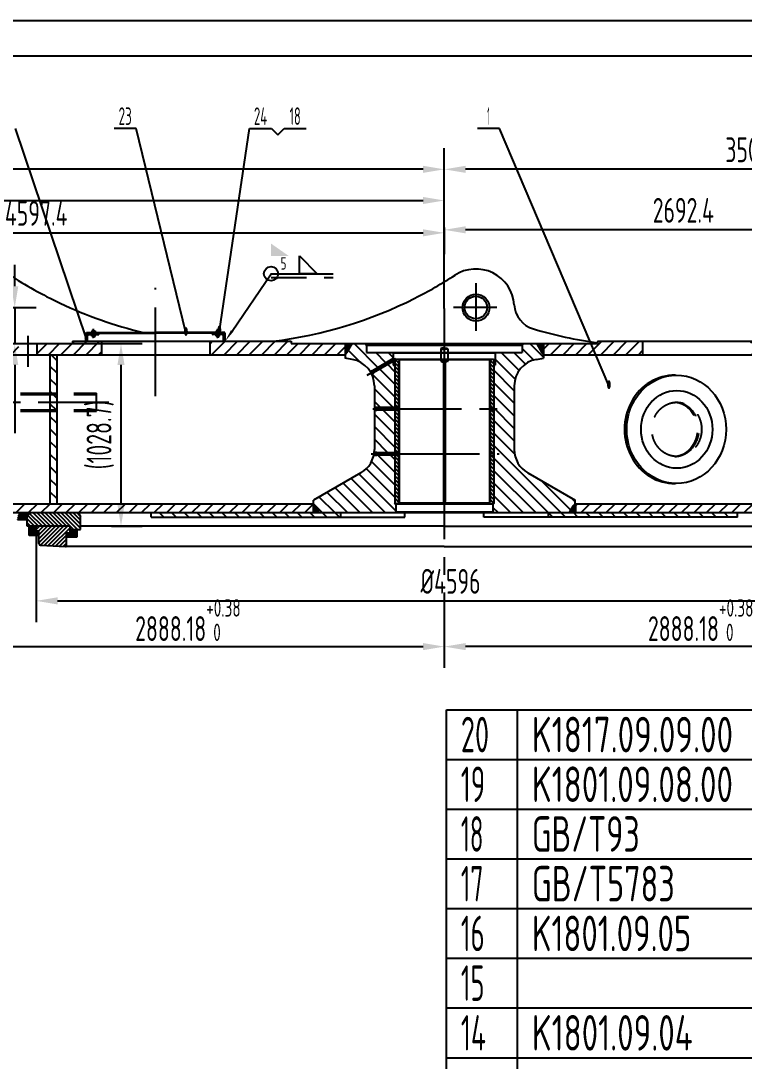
# Model space of a CAD drawing. Header units: millimetres. Extents: x 0 to 16800, y 0 to 11880.
# Drawn here: x 9402 to 13476, y 6020 to 11880 of the extents above; entities that cross this region are included whole.
import ezdxf
from ezdxf.enums import TextEntityAlignment as Align

# ---------------------------------------------------------------- set-up
doc = ezdxf.new("R2010")
doc.units = ezdxf.units.MM
doc.header["$LTSCALE"] = 400
doc.linetypes.add('F', pattern=[0.75, 0.5, -0.25])
doc.linetypes.add('G', pattern=[2, 1.25, -0.25, 0.25, -0.25])
for name, color, linetype in [('01', 7, 'Continuous'), ('02', 1, 'Continuous'), ('04', 2, 'F'), ('05', 142, 'G'), ('08', 1, 'Continuous'), ('11', 3, 'Continuous'), ('13', 3, 'Continuous')]:
    doc.layers.add(name, color=color, linetype=linetype)
doc.styles.get("Standard").update_dxf_attribs({"font": 'isocp', "width": 0.707, "bigfont": 'intecad.shx'})
doc.dimstyles.new('INTE', dxfattribs={"dimscale": 40, "dimtxt": 3.5, "dimasz": 3, "dimexe": 3, "dimexo": 0, "dimgap": 1, "dimtad": 1, "dimdec": 1, "dimdsep": 46, "dimtxsty": 'Standard', "dimcen": 0, "dimclrd": 1, "dimclre": 1, "dimclrt": 3, "dimaunit": 1, "dimadec": 0, "dimazin": 0, "dimtfac": 1, "dimtmove": 0, "dimatfit": 0, "dimfxl": 1, "dimarcsym": 0})
pattern_1 = [(315, (4525.746, 2474.527), (3.535534, 3.535534), []), (45, (4525.746, 2474.527), (-3.535534, 3.535534), [])]
pattern_2 = [(315, (4509.79, 3325.413), (35.35534, 35.35534), [])]
pattern_3 = [(45, (4509.79, 3325.413), (-35.35534, 35.35534), [])]
pattern_4 = [(60, (3206.772, 2845.016), (-8.248892, 4.7625), [])]
pattern_5 = [(45, (0, 1692.418), (-6.735192, 6.735192), [])]
pattern_6 = [(135, (0, 1692.418), (-4.490128, -4.490128), [])]

# ---------------------------------------------------------------- blocks, each defined once
blk = doc.blocks.new('*D1')
at = {"layer": '08', "color": 1, "lineweight": -2}
for p, q in [((7189.5, 10715.8), (7189.5, 10565.9)), ((7309.5, 10685.9), (11666.9, 10685.9)), ((11786.9, 10715.8), (11786.9, 10565.9))]:
    blk.add_line(p, q, dxfattribs=at)
at = {"layer": '08', "color": 1}
for points in [[(7309.5, 10705.9), (7309.5, 10665.9), (7189.5, 10685.9)], [(11666.9, 10705.9), (11666.9, 10665.9), (11786.9, 10685.9)]]:
    blk.add_solid(points, dxfattribs=at)
at = {"layer": 'Defpoints', "color": 0}
for p in [(7189.5, 10715.8), (11786.9, 10715.8), (11786.9, 10685.9)]:
    blk.add_point(p, dxfattribs=at)
at = {"layer": '08', "color": 3, "insert": (9488.2, 10795.9), "char_height": 140, "attachment_point": 5}
blk.add_mtext('4597.4', dxfattribs=at)
blk = doc.blocks.new('*D2')
at = {"layer": '08', "color": 1, "lineweight": -2}
for p, q in [((6605.3, 9998.9), (6605.3, 10987.9)), ((11786.9, 10259.8), (11786.9, 10987.9)), ((6725.3, 10867.9), (11666.9, 10867.9))]:
    blk.add_line(p, q, dxfattribs=at)
at = {"layer": '08', "color": 1}
for points in [[(6725.3, 10887.9), (6725.3, 10847.9), (6605.3, 10867.9)], [(11666.9, 10887.9), (11666.9, 10847.9), (11786.9, 10867.9)]]:
    blk.add_solid(points, dxfattribs=at)
at = {"layer": 'Defpoints', "color": 0}
for p in [(11786.9, 10867.9), (11786.9, 10259.8), (6605.3, 9998.9)]:
    blk.add_point(p, dxfattribs=at)
at = {"layer": '08', "color": 3, "insert": (9196.1, 10977.9), "char_height": 140, "attachment_point": 5}
blk.add_mtext('5181.6', dxfattribs=at)
blk = doc.blocks.new('*D3')
at = {"layer": '08', "color": 1, "lineweight": -2}
for p, q in [((8898.9, 8974.8), (8898.9, 8235.3)), ((11786.9, 8577.2), (11786.9, 8235.3)), ((9018.9, 8355.3), (11666.9, 8355.3))]:
    blk.add_line(p, q, dxfattribs=at)
at = {"layer": '08', "color": 1}
for points in [[(9018.9, 8375.3), (9018.9, 8335.3), (8898.9, 8355.3)], [(11666.9, 8375.3), (11666.9, 8335.3), (11786.9, 8355.3)]]:
    blk.add_solid(points, dxfattribs=at)
at = {"layer": 'Defpoints', "color": 0}
for p in [(8898.9, 8974.8), (11786.9, 8577.2), (11786.9, 8355.3)]:
    blk.add_point(p, dxfattribs=at)
at = {"layer": '08', "color": 3, "insert": (10342.9, 8504.4), "char_height": 140, "attachment_point": 5}
blk.add_mtext('2888.18{\\C3;\\H0.7x;\\S+0.38^  0;}', dxfattribs=at)
blk = doc.blocks.new('*D6')
at = {"layer": '08', "color": 1, "lineweight": -2}
for p, q in [((9581.2, 10061.9), (10085.9, 10061.9)), ((9965.9, 9153.2), (9965.9, 9941.9)), ((9913, 9033.2), (10085.9, 9033.2))]:
    blk.add_line(p, q, dxfattribs=at)
at = {"layer": '08', "color": 1}
for points in [[(9945.9, 9941.9), (9985.9, 9941.9), (9965.9, 10061.9)], [(9945.9, 9153.2), (9985.9, 9153.2), (9965.9, 9033.2)]]:
    blk.add_solid(points, dxfattribs=at)
at = {"layer": 'Defpoints', "color": 0}
for p in [(9581.2, 10061.9), (9965.9, 10061.9), (9913, 9033.2)]:
    blk.add_point(p, dxfattribs=at)
at = {"layer": '08', "color": 3, "insert": (9848.9, 9547.6), "char_height": 140, "attachment_point": 5, "rotation": 90}
blk.add_mtext('(1028.7)', dxfattribs=at)
blk = doc.blocks.new('*D8')
at = {"layer": '08', "color": 1, "lineweight": -2}
for p, q in [((9367.3, 10384.9), (9367.3, 10504.9)), ((9348.1, 10264.9), (9487.3, 10264.9)), ((9367.3, 10264.9), (9367.3, 10061.9)), ((9348.1, 10061.9), (9487.3, 10061.9)), ((9367.3, 9941.9), (9367.3, 9557.1))]:
    blk.add_line(p, q, dxfattribs=at)
at = {"layer": '08', "color": 1}
for points in [[(9347.3, 10384.9), (9387.3, 10384.9), (9367.3, 10264.9)], [(9347.3, 9941.9), (9387.3, 9941.9), (9367.3, 10061.9)]]:
    blk.add_solid(points, dxfattribs=at)
at = {"layer": 'Defpoints', "color": 0}
for p in [(9348.1, 10264.9), (9348.1, 10061.9), (9367.3, 10061.9)]:
    blk.add_point(p, dxfattribs=at)
at = {"layer": '08', "color": 3, "insert": (9257.3, 9689.5), "char_height": 140, "attachment_point": 5, "rotation": 90}
blk.add_mtext('203', dxfattribs=at)
blk = doc.blocks.new('*D9')
at = {"layer": '08', "color": 1, "lineweight": -2}
for p, q in [((14674.9, 8974.8), (14674.9, 8235.3)), ((11786.9, 8577.2), (11786.9, 8235.3)), ((14554.9, 8355.3), (11906.9, 8355.3))]:
    blk.add_line(p, q, dxfattribs=at)
at = {"layer": '08', "color": 1}
for points in [[(11906.9, 8375.3), (11906.9, 8335.3), (11786.9, 8355.3)], [(14554.9, 8375.3), (14554.9, 8335.3), (14674.9, 8355.3)]]:
    blk.add_solid(points, dxfattribs=at)
at = {"layer": 'Defpoints', "color": 0}
for p in [(14674.9, 8974.8), (11786.9, 8577.2), (11786.9, 8355.3)]:
    blk.add_point(p, dxfattribs=at)
at = {"layer": '08', "color": 3, "insert": (13230.9, 8504.4), "char_height": 140, "attachment_point": 5}
blk.add_mtext('2888.18{\\C3;\\H0.7x;\\S+0.38^  0;}', dxfattribs=at)
blk = doc.blocks.new('*D11')
at = {"layer": '08', "color": 1, "lineweight": -2}
for p, q in [((11786.9, 10506.9), (11786.9, 10822.6)), ((14479.3, 10506.9), (14479.3, 10822.6)), ((14359.3, 10702.6), (11906.9, 10702.6))]:
    blk.add_line(p, q, dxfattribs=at)
at = {"layer": '08', "color": 1}
for points in [[(11906.9, 10722.6), (11906.9, 10682.6), (11786.9, 10702.6)], [(14359.3, 10722.6), (14359.3, 10682.6), (14479.3, 10702.6)]]:
    blk.add_solid(points, dxfattribs=at)
at = {"layer": 'Defpoints', "color": 0}
for p in [(11786.9, 10702.6), (11786.9, 10506.9), (14479.3, 10506.9)]:
    blk.add_point(p, dxfattribs=at)
at = {"layer": '08', "color": 3, "insert": (13133.1, 10812.7), "char_height": 140, "attachment_point": 5}
blk.add_mtext('2692.4', dxfattribs=at)
blk = doc.blocks.new('*D12')
at = {"layer": '08', "color": 1, "lineweight": -2}
for p, q in [((11786.9, 10927.9), (11786.9, 11163.6)), ((15292.1, 10595.7), (15292.1, 11163.6)), ((15172.1, 11043.6), (11906.9, 11043.6))]:
    blk.add_line(p, q, dxfattribs=at)
at = {"layer": '08', "color": 1}
for points in [[(11906.9, 11063.6), (11906.9, 11023.6), (11786.9, 11043.6)], [(15172.1, 11063.6), (15172.1, 11023.6), (15292.1, 11043.6)]]:
    blk.add_solid(points, dxfattribs=at)
at = {"layer": 'Defpoints', "color": 0}
for p in [(11786.9, 11043.6), (11786.9, 10927.9), (15292.1, 10595.7)]:
    blk.add_point(p, dxfattribs=at)
at = {"layer": '08', "color": 3, "insert": (13539.5, 11153.6), "char_height": 140, "attachment_point": 5}
blk.add_mtext('3505.2', dxfattribs=at)
blk = doc.blocks.new('*D15')
at = {"layer": '08', "color": 1, "lineweight": -2}
for p, q in [((9488.9, 9005.9), (9488.9, 8493)), ((14084.9, 9017.1), (14084.9, 8493)), ((9608.9, 8613), (13964.9, 8613))]:
    blk.add_line(p, q, dxfattribs=at)
at = {"layer": '08', "color": 1}
for points in [[(9608.9, 8633), (9608.9, 8593), (9488.9, 8613)], [(13964.9, 8633), (13964.9, 8593), (14084.9, 8613)]]:
    blk.add_solid(points, dxfattribs=at)
at = {"layer": 'Defpoints', "color": 0}
for p in [(9488.9, 9005.9), (14084.9, 9017.1), (14084.9, 8613)]:
    blk.add_point(p, dxfattribs=at)
at = {"layer": '08', "color": 3, "insert": (11821.9, 8723), "char_height": 140, "attachment_point": 5}
blk.add_mtext('%%c4596', dxfattribs=at)
blk = doc.blocks.new('*D18')
at = {"layer": '08', "color": 1, "lineweight": -2}
for p, q in [((2237.3, 9987.5), (2237.3, 11163.6)), ((11786.9, 10652.9), (11786.9, 11163.6)), ((11666.9, 11043.6), (2357.3, 11043.6))]:
    blk.add_line(p, q, dxfattribs=at)
at = {"layer": '08', "color": 1}
for points in [[(2357.3, 11063.6), (2357.3, 11023.6), (2237.3, 11043.6)], [(11666.9, 11063.6), (11666.9, 11023.6), (11786.9, 11043.6)]]:
    blk.add_solid(points, dxfattribs=at)
at = {"layer": 'Defpoints', "color": 0}
for p in [(2237.3, 11043.6), (11786.9, 10652.9), (2237.3, 9987.5)]:
    blk.add_point(p, dxfattribs=at)
at = {"layer": '08', "color": 3, "insert": (7012.1, 11153.6), "char_height": 140, "attachment_point": 5}
blk.add_mtext('9549.6', dxfattribs=at)
blk = doc.blocks.new('*U160')
at = {"layer": '01'}
for p, q in [((-8.4, 0), (-8.4, 8.9)), ((-8.4, 8.9), (0, 8.9)), ((-8.4, 5), (0, 5)), ((0, 8.9), (0, 0)), ((0, -8.9), (0, 0)), ((-8.4, 0), (-8.4, -8.9)), ((-8.4, -5), (0, -5)), ((-8.4, -8.9), (0, -8.9))]:
    blk.add_line(p, q, dxfattribs=at)
at = {"layer": '05'}
blk.add_line((-9.5, 0), (1.1, 0), dxfattribs=at)
blk = doc.blocks.new('*U161')
at = {"layer": '01'}
for p, q in [((-7.7, 2.6), (-7.7, 0)), ((0, 2.6), (-7.7, 2.6)), ((-7.7, 0), (0, 0)), ((0, 0), (-1.5, 2.6)), ((0, 2.6), (1.5, 0)), ((0, 2.6), (7.7, 2.6)), ((7.7, 0), (0, 0)), ((7.7, 2.6), (7.7, 0))]:
    blk.add_line(p, q, dxfattribs=at)
at = {"layer": '05'}
blk.add_line((0, 4.7), (0, -2.1), dxfattribs=at)
blk = doc.blocks.new('*U162', base_point=(10552.2, 8382.5))
at = {"layer": '01'}
blk.add_lwpolyline([(10971.1, 8863), (11071.1, 8763), (10971.1, 8763)], close=True, dxfattribs=at)
blk.add_circle((10811.1, 8763), 40, dxfattribs=at)
blk.add_solid([(10811.1, 8933), (10911.1, 8863), (10811.1, 8763), (10811.1, 8863)], dxfattribs=at)
at = {"layer": '02'}
blk.add_lwpolyline([(10591.6, 8440.4), (10811.1, 8763), (11161.1, 8763)], dxfattribs=at)
blk.add_lwpolyline([(10552.2, 8382.5, 0, 16, 0), (10591.6, 8440.4, 16, 16, 0)], format="xyseb", dxfattribs=at)
at = {"layer": '04'}
blk.add_line((10811.1, 8742), (11161.1, 8742), dxfattribs=at)
at = {"layer": '13', "width": 0.707}
blk.add_text('5', height=70, dxfattribs=at).set_placement((10865.1, 8786))
blk = doc.blocks.new('*U177')
at = {"layer": '01'}
blk.add_lwpolyline([(415, 292), (25, 292)], dxfattribs=at)
at = {"layer": '02'}
blk.add_lwpolyline([(420, 297), (0, 297)], dxfattribs=at)
blk = doc.blocks.new('*U192')
at = {"layer": '01'}
for p, q in [((0, -280), (0, 0)), ((4800, -280), (4800, 0))]:
    blk.add_line(p, q, dxfattribs=at)
at = {"layer": '02'}
for p, q in [((0, 0), (400, 0)), ((400, -280), (400, 0)), ((400, 0), (2080, 0)), ((2080, -280), (2080, 0)), ((2080, 0), (3640, 0)), ((3640, -280), (3640, 0)), ((3640, 0), (4040, 0)), ((4040, -280), (4040, 0)), ((4040, 0), (4800, 0))]:
    blk.add_line(p, q, dxfattribs=at)
blk = doc.blocks.new('*U193')
at = {"layer": '01'}
for p, q in [((0, -280), (0, 0)), ((4800, -280), (4800, 0))]:
    blk.add_line(p, q, dxfattribs=at)
at = {"layer": '02'}
for p, q in [((0, 0), (400, 0)), ((400, -280), (400, 0)), ((400, 0), (2080, 0)), ((2080, -280), (2080, 0)), ((2080, 0), (3640, 0)), ((3640, -280), (3640, 0)), ((3640, 0), (4040, 0)), ((4040, -280), (4040, 0)), ((4040, 0), (4800, 0))]:
    blk.add_line(p, q, dxfattribs=at)
blk = doc.blocks.new('*U194')
at = {"layer": '01'}
for p, q in [((0, -280), (0, 0)), ((4800, -280), (4800, 0))]:
    blk.add_line(p, q, dxfattribs=at)
at = {"layer": '02'}
for p, q in [((0, 0), (400, 0)), ((400, -280), (400, 0)), ((400, 0), (2080, 0)), ((2080, -280), (2080, 0)), ((2080, 0), (3640, 0)), ((3640, -280), (3640, 0)), ((3640, 0), (4040, 0)), ((4040, -280), (4040, 0)), ((4040, 0), (4800, 0))]:
    blk.add_line(p, q, dxfattribs=at)
blk = doc.blocks.new('*U195')
at = {"layer": '01'}
for p, q in [((0, -280), (0, 0)), ((4800, -280), (4800, 0))]:
    blk.add_line(p, q, dxfattribs=at)
at = {"layer": '02'}
for p, q in [((0, 0), (400, 0)), ((400, -280), (400, 0)), ((400, 0), (2080, 0)), ((2080, -280), (2080, 0)), ((2080, 0), (3640, 0)), ((3640, -280), (3640, 0)), ((3640, 0), (4040, 0)), ((4040, -280), (4040, 0)), ((4040, 0), (4800, 0))]:
    blk.add_line(p, q, dxfattribs=at)
blk = doc.blocks.new('*U196')
at = {"layer": '01'}
for p, q in [((0, -280), (0, 0)), ((4800, -280), (4800, 0))]:
    blk.add_line(p, q, dxfattribs=at)
at = {"layer": '02'}
for p, q in [((0, 0), (400, 0)), ((400, -280), (400, 0)), ((400, 0), (2080, 0)), ((2080, -280), (2080, 0)), ((2080, 0), (3640, 0)), ((3640, -280), (3640, 0)), ((3640, 0), (4040, 0)), ((4040, -280), (4040, 0)), ((4040, 0), (4800, 0))]:
    blk.add_line(p, q, dxfattribs=at)
blk = doc.blocks.new('*U197')
at = {"layer": '01'}
for p, q in [((0, -280), (0, 0)), ((4800, -280), (4800, 0))]:
    blk.add_line(p, q, dxfattribs=at)
at = {"layer": '02'}
for p, q in [((0, 0), (400, 0)), ((400, -280), (400, 0)), ((400, 0), (2080, 0)), ((2080, -280), (2080, 0)), ((2080, 0), (3640, 0)), ((3640, -280), (3640, 0)), ((3640, 0), (4040, 0)), ((4040, -280), (4040, 0)), ((4040, 0), (4800, 0))]:
    blk.add_line(p, q, dxfattribs=at)
blk = doc.blocks.new('*U198')
at = {"layer": '01'}
for p, q in [((0, -280), (0, 0)), ((4800, -280), (4800, 0))]:
    blk.add_line(p, q, dxfattribs=at)
at = {"layer": '02'}
for p, q in [((0, 0), (400, 0)), ((400, -280), (400, 0)), ((400, 0), (2080, 0)), ((2080, -280), (2080, 0)), ((2080, 0), (3640, 0)), ((3640, -280), (3640, 0)), ((3640, 0), (4040, 0)), ((4040, -280), (4040, 0)), ((4040, 0), (4800, 0))]:
    blk.add_line(p, q, dxfattribs=at)
blk = doc.blocks.new('*U199')
at = {"layer": '01'}
for p, q in [((0, -280), (0, 0)), ((0, 0), (400, 0)), ((400, 0), (2080, 0)), ((2080, 0), (3640, 0)), ((3640, 0), (4040, 0)), ((4040, 0), (4800, 0)), ((4800, -280), (4800, 0))]:
    blk.add_line(p, q, dxfattribs=at)
at = {"layer": '02'}
for p, q in [((400, -280), (400, 0)), ((2080, -280), (2080, 0)), ((3640, -280), (3640, 0)), ((4040, -280), (4040, 0))]:
    blk.add_line(p, q, dxfattribs=at)

msp = doc.modelspace()

# ---------------------------------------------------------------- hatches: boundary and pattern name
at = {"layer": '02', "linetype": 'Continuous'}
h = msp.add_hatch(dxfattribs=at)
h.set_pattern_fill('LINE', color=1, scale=3, angle=45, style=0)
h.set_pattern_definition(pattern_5)
h.paths.add_polyline_path([(9770.94, 10124.91), (9770.94, 10119.91), (9804.94, 10119.91), (9804.94, 10124.91), (9803.24, 10124.91)])
h.paths.add_polyline_path([(9816.94, 10124.91), (9816.94, 10119.91), (9840.94, 10119.91), (10160.94, 10119.91), (10160.94, 10124.91)])
h = msp.add_hatch(dxfattribs=at)
h.set_pattern_fill('LINE', color=1, scale=2, angle=135, style=0)
h.set_pattern_definition(pattern_6)
h.paths.add_polyline_path([(9785.44, 10112.91), (9804.94, 10112.91), (9804.94, 10119.91), (9770.94, 10119.91), (9770.94, 10074.91), (9775.63, 10074.91), (9777.94, 10077.22), (9777.94, 10105.41, -0.4142135)])
h = msp.add_hatch(dxfattribs=at)
h.set_pattern_fill('LINE', color=1, scale=2, angle=135, style=0)
h.set_pattern_definition(pattern_6)
h.paths.add_polyline_path([(9816.94, 10112.91), (9816.94, 10119.91), (9840.94, 10119.91), (9840.94, 10115.22, -0.4142136), (9838.63, 10112.91)])
h = msp.add_hatch(dxfattribs=at)
h.set_pattern_fill('LINE', color=1, scale=3, angle=45, style=0)
h.set_pattern_definition(pattern_5)
h.paths.add_polyline_path([(10550.94, 10124.91), (10550.94, 10119.91), (10516.94, 10119.91), (10516.94, 10124.91), (10518.64, 10124.91)])
h.paths.add_polyline_path([(10504.94, 10124.91), (10504.94, 10119.91), (10480.94, 10119.91), (10160.94, 10119.91), (10160.94, 10124.91)])
h = msp.add_hatch(dxfattribs=at)
h.set_pattern_fill('LINE', color=1, scale=2, angle=135, style=0)
h.set_pattern_definition(pattern_6)
h.paths.add_polyline_path([(10504.94, 10112.91), (10504.94, 10119.91), (10480.94, 10119.91), (10480.94, 10115.22, 0.4142136), (10483.25, 10112.91)])
h = msp.add_hatch(dxfattribs=at)
h.set_pattern_fill('LINE', color=1, scale=2, angle=135, style=0)
h.set_pattern_definition(pattern_6)
h.paths.add_polyline_path([(10536.44, 10112.91), (10516.94, 10112.91), (10516.94, 10119.91), (10550.94, 10119.91), (10550.94, 10074.91), (10546.25, 10074.91), (10543.94, 10077.22), (10543.94, 10105.41, 0.4142135)])
h = msp.add_hatch(dxfattribs=at)
h.set_pattern_fill('_USER', color=1, scale=50, angle=45, style=0, pattern_type=0)
h.set_pattern_definition(pattern_3)
h.paths.add_polyline_path([(8305.34, 9998.91), (8305.34, 10061.91), (8105.19, 10061.91), (8105.19, 10074.91), (7900.94, 10074.91), (7900.94, 9998.91)])
h.paths.add_polyline_path([(8406.94, 10061.91), (8406.94, 9998.91), (8594.44, 9998.91), (8594.44, 10055.91), (8588.44, 10061.91)])
h.paths.add_polyline_path([(9209.44, 10061.91), (9203.44, 10055.91), (9203.44, 9998.91), (9390.94, 9998.91), (9390.94, 10061.91)])
h.paths.add_polyline_path([(9492.54, 10061.91), (9492.54, 9998.91), (9855.94, 9998.91), (9855.94, 10074.91), (9692.69, 10074.91), (9692.69, 10061.91)])
h.paths.add_polyline_path([(11015.42, 9998.91, -0.0210096), (11059.8, 10061.91), (10923.44, 10061.91), (10923.44, 10074.91), (10465.94, 10074.91), (10465.94, 9998.91)])
h.paths.add_polyline_path([(11228.19, 9998.91), (11228.19, 10061.91), (11059.8, 10061.91, 0.0210096), (11015.42, 9998.91)])
h.paths.add_polyline_path([(12903.94, 9998.91), (12903.94, 10074.91), (12650.44, 10074.91), (12650.44, 10061.91), (12514.08, 10061.91, -0.0210096), (12558.45, 9998.91)])
h.paths.add_polyline_path([(12558.45, 9998.91, 0.0210096), (12514.08, 10061.91), (12345.69, 10061.91), (12345.69, 9998.91)])
h.paths.add_polyline_path([(14081.34, 9998.91), (14081.34, 10061.91), (13881.19, 10061.91), (13881.19, 10074.91), (13513.94, 10074.91), (13513.94, 9998.91)])
h.paths.add_polyline_path([(14370.44, 9998.91), (14370.44, 10055.91), (14364.44, 10061.91), (14182.94, 10061.91), (14182.94, 9998.91)])
h.paths.add_polyline_path([(15166.94, 9998.91), (15166.94, 10061.91), (14985.44, 10061.91), (14979.44, 10055.91), (14979.44, 9998.91)])
h.paths.add_polyline_path([(15533.94, 9998.91), (15533.94, 10074.91), (15468.69, 10074.91), (15468.69, 10061.91), (15268.54, 10061.91), (15268.54, 9998.91)])
h = msp.add_hatch(dxfattribs=at)
h.set_pattern_fill('_USER', color=1, scale=50, angle=315, style=0, pattern_type=0)
h.set_pattern_definition(pattern_2)
h.paths.add_polyline_path([(11499.69, 9977.6), (11499.69, 10008.11), (11496.69, 10011.11), (11348.79, 10011.11), (11348.79, 10052.41), (11343.3, 10061.91), (11266.87, 10061.91), (11236.85, 10009.91, -0.2679492), (11228.19, 10004.91), (11228.19, 9979.91), (11267.33, 9973.01, -0.2096258), (11368.93, 9905.31), (11381.06, 9910.56), (11381.69, 9909.47)])
h.paths.add_polyline_path([(11507.94, 9938.11), (11504.94, 9941.11), (11499.69, 9941.11), (11499.69, 9961.43), (11388.69, 9897.35), (11389.32, 9896.26), (11378.41, 9888.16, -0.1106326), (11392.94, 9823.32), (11392.94, 9703.97), (11405.94, 9702.47), (11405.94, 9701.21), (11507.94, 9701.21)])
h.paths.add_polyline_path([(11507.94, 9687.21), (11405.94, 9687.21), (11405.94, 9685.95), (11392.94, 9684.45), (11392.94, 9464.91, -0.0244805), (11392.21, 9450.05), (11405.94, 9448.47), (11405.94, 9447.21), (11507.94, 9447.21)])
h.paths.add_polyline_path([(11405.94, 9433.21), (11405.94, 9431.95), (11388.87, 9429.98, -0.206706), (11316.94, 9333.28), (11050.44, 9179.41), (11050.44, 9154.41, -0.2679492), (11059.1, 9149.41), (11081.9, 9109.91), (11510.44, 9109.91), (11513.94, 9113.41), (11513.94, 9160.21), (11510.94, 9160.21), (11509.14, 9160.21, -0.4142136), (11507.94, 9161.41), (11507.94, 9433.21)])
h.paths.add_polyline_path([(12065.94, 9161.41, -0.4142136), (12064.74, 9160.21), (12059.94, 9160.21), (12059.94, 9113.41), (12063.44, 9109.91), (12491.97, 9109.91), (12514.78, 9149.41, -0.2679492), (12523.44, 9154.41), (12523.44, 9179.41), (12256.94, 9333.28, -0.2679492), (12180.94, 9464.91), (12180.94, 9823.32, -0.3639702), (12306.54, 9973.01), (12345.69, 9979.91), (12345.69, 10004.91, -0.2679492), (12337.03, 10009.91), (12307.01, 10061.91), (12230.57, 10061.91), (12225.09, 10052.41), (12225.09, 10011.11), (12077.19, 10011.11), (12074.19, 10008.11), (12074.19, 9941.11), (12068.94, 9941.11), (12065.94, 9938.11), (12065.94, 9719.21)])
h = msp.add_hatch(dxfattribs=at)
h.set_pattern_fill('_USER', color=1, scale=5, angle=45, style=0, double=1, pattern_type=0)
h.set_pattern_definition([(45, (4250.795, -4210.9257), (-3.5355339, 3.5355339), []), (135, (4250.795, -4210.9257), (-3.5355339, -3.5355339), [])])
h.paths.add_polyline_path([(11228.19, 10061.41), (11228.19, 10004.91, 0.2679492), (11236.85, 10009.91), (11266.58, 10061.41)])
h.paths.add_polyline_path([(12337.03, 10009.91, 0.2679492), (12345.69, 10004.91), (12345.69, 10061.41), (12307.3, 10061.41)])
h = msp.add_hatch(dxfattribs=at)
h.set_pattern_fill('_USER', color=1, scale=50, angle=315, style=0, pattern_type=0)
h.set_pattern_definition([(315, (4525.746, 6631.09), (35.35534, 35.35534), [])])
h.paths.add_polyline_path([(9603.94, 9998.91), (9565.94, 9998.91), (9565.94, 9159.91), (9603.94, 9159.91)])
h = msp.add_hatch(dxfattribs=at)
h.set_pattern_fill('_USER', color=1, scale=15, angle=-45, style=0, pattern_type=0)
h.set_pattern_definition([(315, (10774.26, 10412.232), (10.6066, 10.6066), [])])
h.paths.add_polyline_path([(12063.44, 9700.71), (12063.44, 9719.21), (12065.94, 9719.21), (12065.94, 9970.21), (12062.94, 9973.21), (12043.94, 9973.21), (12040.94, 9970.21), (12040.94, 9966.21, -0.4142136), (12044.94, 9962.21), (12044.94, 9700.71)])
h.paths.add_polyline_path([(12063.44, 9446.71), (12063.44, 9465.21), (12065.94, 9465.21), (12065.94, 9669.21), (12063.44, 9669.21), (12063.44, 9687.71), (12044.94, 9687.71), (12044.94, 9446.71)])
h.paths.add_polyline_path([(12044.94, 9171.21, -0.4142136), (12040.94, 9167.21), (12040.94, 9163.21), (12043.94, 9160.21), (12062.94, 9160.21), (12065.94, 9163.21), (12065.94, 9415.21), (12063.44, 9415.21), (12063.44, 9433.71), (12044.94, 9433.71)])
h.paths.add_polyline_path([(11528.94, 9700.71), (11528.94, 9962.21, -0.4142136), (11532.94, 9966.21), (11532.94, 9970.21), (11529.94, 9973.21), (11510.94, 9973.21), (11507.94, 9970.21), (11507.94, 9719.21), (11510.44, 9719.21), (11510.44, 9700.71)])
h.paths.add_polyline_path([(11507.94, 9465.21), (11510.44, 9465.21), (11510.44, 9446.71), (11528.94, 9446.71), (11528.94, 9687.71), (11510.44, 9687.71), (11510.44, 9669.21), (11507.94, 9669.21)])
h.paths.add_polyline_path([(11528.94, 9433.71), (11510.44, 9433.71), (11510.44, 9415.21), (11507.94, 9415.21), (11507.94, 9163.21), (11510.94, 9160.21), (11529.94, 9160.21), (11532.94, 9163.21), (11532.94, 9167.21, -0.4142136), (11528.94, 9171.21)])
h = msp.add_hatch(dxfattribs=at)
h.set_pattern_fill('_USER', color=1, scale=50, angle=45, style=0, pattern_type=0)
h.set_pattern_definition(pattern_3)
h.paths.add_polyline_path([(6655.94, 9159.91), (6655.94, 9141.91), (6655.94, 9109.91), (7010.94, 9109.91), (7010.94, 9159.91)])
h.paths.add_polyline_path([(7620.94, 9159.91), (7620.94, 9109.91), (8177.14, 9109.91, -0.0170576), (8155.55, 9159.91)])
h.paths.add_polyline_path([(8155.55, 9159.91, 0.0170576), (8177.14, 9109.91), (8305.34, 9109.91), (8305.34, 9159.91)])
h.paths.add_polyline_path([(8406.94, 9159.91), (8406.94, 9109.91), (8460.94, 9109.91), (8460.94, 9159.91)])
h.paths.add_polyline_path([(9336.94, 9159.91), (9336.94, 9109.91), (9620.74, 9109.91, 0.0170576), (9642.33, 9159.91)])
h.paths.add_polyline_path([(9642.33, 9159.91, -0.0170576), (9620.74, 9109.91), (10957.86, 9109.91, -0.0148773), (10935.98, 9159.91)])
h.paths.add_polyline_path([(11048.69, 9109.91), (11048.69, 9159.91), (10935.98, 9159.91, 0.0148773), (10957.86, 9109.91)])
h.paths.add_polyline_path([(12525.19, 9159.91), (12525.19, 9109.91), (12616.02, 9109.91, 0.0148773), (12637.9, 9159.91)])
h.paths.add_polyline_path([(12637.9, 9159.91, -0.0148773), (12616.02, 9109.91), (14236.94, 9109.91), (14236.94, 9159.91)])
h.paths.add_polyline_path([(15112.94, 9109.91), (15166.94, 9109.91), (15166.94, 9159.91), (15112.94, 9159.91)])
h.paths.add_polyline_path([(15520.94, 9109.91), (15520.94, 9159.91), (15268.54, 9159.91), (15268.54, 9109.91)])
h = msp.add_hatch(dxfattribs=at)
h.set_pattern_fill('_USER', color=1, scale=5, angle=315, style=0, double=1, pattern_type=0)
h.set_pattern_definition(pattern_1)
h.paths.add_polyline_path([(11059.1, 9149.41, 0.2679492), (11050.44, 9154.41), (11050.44, 9159.91), (11048.69, 9159.91), (11048.69, 9109.91), (11081.9, 9109.91)])
h.paths.add_polyline_path([(12491.97, 9109.91), (12525.19, 9109.91), (12525.19, 9159.91), (12523.44, 9159.91), (12523.44, 9154.41, 0.2679492), (12514.78, 9149.41)])
h = msp.add_hatch(dxfattribs=at)
h.set_pattern_fill('_USER', color=1, scale=5, angle=315, style=0, double=1, pattern_type=0)
h.set_pattern_definition(pattern_1)
h.paths.add_polyline_path([(9437.44, 9071.91), (9437.44, 9087.91), (9450.44, 9109.91), (9392.94, 9109.91), (9382.76, 9071.91)])
h = msp.add_hatch(dxfattribs=at)
h.set_pattern_fill('LINE', color=1, scale=5, angle=135, style=0)
h.set_pattern_definition([(135, (3206.772, 2845.016), (-11.22532, -11.22532), [])])
h.paths.add_polyline_path([(9678.69, 9033.21), (9678.69, 9015.21), (9736.94, 9015.21), (9736.94, 9087.91), (9723.94, 9109.91), (9450.44, 9109.91), (9437.44, 9087.91), (9437.44, 9033.21)])
h = msp.add_hatch(dxfattribs=at)
h.set_pattern_fill('_USER', color=1, scale=50, angle=315, style=0, pattern_type=0)
h.set_pattern_definition(pattern_2)
h.paths.add_polyline_path([(10957.86, 9109.91, 0.00787), (10970.63, 9084.01), (11202.94, 9084.01), (11202.94, 9109.91)])
h.paths.add_polyline_path([(10970.63, 9084.01, -0.00787), (10957.86, 9109.91), (10135.94, 9109.91), (10135.94, 9084.01)])
h.paths.add_polyline_path([(12603.25, 9084.01, 0.00787), (12616.02, 9109.91), (12370.94, 9109.91), (12370.94, 9084.01)])
h.paths.add_polyline_path([(13437.94, 9084.01), (13437.94, 9109.91), (12616.02, 9109.91, -0.00787), (12603.25, 9084.01)])
h = msp.add_hatch(dxfattribs=at)
h.set_pattern_fill('LINE', color=1, scale=3, angle=60, style=0)
h.set_pattern_definition(pattern_4)
h.paths.add_polyline_path([(9502.94, 8980.21), (9502.94, 9002.21), (9499.94, 9005.21), (9488.94, 9005.21), (9488.94, 9033.21), (9448.94, 9033.21), (9448.94, 8980.21)])
h = msp.add_hatch(dxfattribs=at)
h.set_pattern_fill('LINE', color=1, scale=5, angle=45, style=0)
h.set_pattern_definition([(45, (3206.772, 2845.016), (-11.22532, 11.22532), [])])
h.paths.add_polyline_path([(9653.41, 8918.39, 0.4308997), (9658.69, 8923.38), (9658.69, 8993.21, -0.4142136), (9660.69, 8995.21), (9678.69, 8995.21), (9678.69, 9033.21), (9488.94, 9033.21), (9488.94, 9005.21), (9500.94, 9005.21, -0.4142136), (9503.94, 9002.21), (9503.94, 8936.31, 0.397722), (9513.37, 8926.33)])
h = msp.add_hatch(dxfattribs=at)
h.set_pattern_fill('LINE', color=1, scale=3, angle=60, style=0)
h.set_pattern_definition(pattern_4)
h.paths.add_polyline_path([(9718.69, 8973.21), (9718.69, 9015.21), (9678.69, 9015.21), (9678.69, 8995.21), (9663.64, 8995.21), (9662.69, 8995.21), (9659.69, 8992.21), (9659.69, 8973.21)])

# ---------------------------------------------------------------- linework, layer by layer
for p, q in [((11510.94, 9973.21), (11507.94, 9970.21)), ((11507.94, 9970.21), (11507.94, 9719.21)), ((12062.94, 9973.21), (11510.94, 9973.21)), ((11528.94, 9962.21), (11528.94, 9171.21)), ((11529.94, 9973.21), (11532.94, 9970.21)), ((11532.94, 9970.21), (11532.94, 9163.21)), ((12040.94, 9970.21), (11532.94, 9970.21)), ((12043.94, 9973.21), (12040.94, 9970.21)), ((12040.94, 9970.21), (12040.94, 9163.21)), ((12044.94, 9962.21), (12044.94, 9171.21)), ((12065.94, 9970.21), (12062.94, 9973.21)), ((12065.94, 9970.21), (12065.94, 9719.21)), ((11781.44, 9960.71), (11781.44, 9172.71)), ((11792.44, 9960.71), (11792.44, 9172.71)), ((11510.44, 9719.21), (11507.94, 9719.21)), ((11510.44, 9669.21), (11507.94, 9669.21)), ((11507.94, 9669.21), (11507.94, 9465.21)), ((11510.44, 9719.21), (11510.44, 9669.21)), ((11528.94, 9700.71), (11510.44, 9700.71)), ((11528.94, 9687.71), (11510.44, 9687.71)), ((12044.94, 9700.71), (12063.44, 9700.71)), ((12044.94, 9687.71), (12063.44, 9687.71)), ((12063.44, 9719.21), (12063.44, 9669.21)), ((12063.44, 9719.21), (12065.94, 9719.21)), ((12063.44, 9669.21), (12065.94, 9669.21)), ((12065.94, 9669.21), (12065.94, 9465.21)), ((11510.44, 9465.21), (11507.94, 9465.21)), ((11510.44, 9465.21), (11510.44, 9415.21)), ((11528.94, 9446.71), (11510.44, 9446.71)), ((12044.94, 9446.71), (12063.44, 9446.71)), ((12063.44, 9465.21), (12063.44, 9415.21)), ((12063.44, 9465.21), (12065.94, 9465.21)), ((11507.94, 9415.21), (11507.94, 9163.21)), ((11510.44, 9415.21), (11507.94, 9415.21)), ((11528.94, 9433.71), (11510.44, 9433.71)), ((12044.94, 9433.71), (12063.44, 9433.71)), ((12063.44, 9415.21), (12065.94, 9415.21)), ((12065.94, 9415.21), (12065.94, 9163.21)), ((11510.94, 9160.21), (11507.94, 9163.21)), ((12062.94, 9160.21), (11510.94, 9160.21)), ((11529.94, 9160.21), (11532.94, 9163.21)), ((12040.94, 9163.21), (11532.94, 9163.21)), ((12043.94, 9160.21), (12040.94, 9163.21)), ((12062.94, 9160.21), (12065.94, 9163.21)), ((9502.94, 8980.21), (9448.94, 8980.21)), ((9678.69, 9015.21), (9736.94, 9015.21))]:
    msp.add_line(p, q)
for centre in [(11786.94, 9694.21), (11786.94, 9440.21)]:
    msp.add_circle(centre, 5.5)
for centre, radius, start, end in [((11532.94, 9962.21), 4, 90, 180), ((11786.94, 9960.71), 5.5, 0, 180), ((12040.94, 9962.21), 4, 0, 90), ((11532.94, 9171.21), 4, 180, 270), ((11786.94, 9172.71), 5.5, 180, 0), ((12040.94, 9171.21), 4, 270, 0)]:
    msp.add_arc(centre, radius, start, end)
at = {"layer": '01', "color": 7, "linetype": 'Continuous'}
for p, q in [((9770.94, 10124.91), (10160.94, 10124.91)), ((10550.94, 10124.91), (10160.94, 10124.91)), ((9692.69, 10074.91), (10923.44, 10074.91)), ((9855.94, 10074.91), (9855.94, 9998.91)), ((10465.94, 10074.91), (10465.94, 9998.91)), ((12650.44, 10074.91), (13881.19, 10074.91)), ((12903.94, 10074.91), (12903.94, 9998.91)), ((9448.94, 8980.21), (9448.94, 9033.21)), ((9488.94, 9005.21), (9488.94, 9033.21)), ((9500.94, 9005.21), (9488.94, 9005.21)), ((9499.94, 9005.21), (9502.94, 9002.21)), ((9502.94, 8980.21), (9502.94, 9002.21)), ((9503.94, 8936.31), (9503.94, 9002.21)), ((9658.69, 8923.38), (9658.69, 8993.21)), ((9659.69, 8992.21), (9662.69, 8995.21)), ((9659.69, 8973.21), (9659.69, 8992.21)), ((9678.69, 8995.21), (9660.69, 8995.21))]:
    msp.add_line(p, q, dxfattribs=at)
at = {"layer": '01'}
for p, q in [((9770.94, 10119.91), (9770.94, 10124.91)), ((9770.94, 10119.91), (9770.94, 10074.91)), ((9805.94, 10119.91), (9770.94, 10119.91)), ((9777.94, 10077.22), (9777.94, 10105.41)), ((9785.44, 10112.91), (9838.63, 10112.91)), ((9810.94, 10133.91), (9802.05, 10133.91)), ((9802.05, 10133.91), (9802.05, 10127.51)), ((9802.05, 10127.51), (9810.94, 10127.51)), ((9804.94, 10124.91), (9804.94, 10112.91)), ((9805.94, 10127.51), (9805.94, 10133.91)), ((9805.94, 10124.91), (9805.94, 10112.91)), ((9805.94, 10123.01), (9810.94, 10123.01)), ((9805.94, 10104.51), (9805.94, 10097.51)), ((9805.94, 10097.51), (9810.94, 10097.51)), ((9810.94, 10133.91), (9819.82, 10133.91)), ((9819.82, 10127.51), (9810.94, 10127.51)), ((9815.94, 10123.01), (9810.94, 10123.01)), ((9815.94, 10097.51), (9810.94, 10097.51)), ((9815.94, 10127.51), (9815.94, 10133.91)), ((9815.94, 10124.91), (9815.94, 10112.91)), ((9840.94, 10119.91), (9815.94, 10119.91)), ((9815.94, 10104.51), (9815.94, 10097.51)), ((9816.94, 10124.91), (9816.94, 10112.91)), ((9819.82, 10133.91), (9819.82, 10127.51)), ((9838.63, 10112.91), (9840.94, 10115.22)), ((9840.94, 10119.91), (10160.94, 10119.91)), ((9840.94, 10119.91), (9840.94, 10115.22)), ((10480.94, 10119.91), (10160.94, 10119.91)), ((10480.94, 10119.91), (10505.94, 10119.91)), ((10480.94, 10119.91), (10480.94, 10115.22)), ((10536.44, 10112.91), (10483.25, 10112.91)), ((10502.05, 10133.91), (10502.05, 10127.51)), ((10510.94, 10133.91), (10502.05, 10133.91)), ((10502.05, 10127.51), (10510.94, 10127.51)), ((10504.94, 10124.91), (10504.94, 10112.91)), ((10505.94, 10127.51), (10505.94, 10133.91)), ((10505.94, 10124.91), (10505.94, 10112.91)), ((10505.94, 10123.01), (10510.94, 10123.01)), ((10505.94, 10104.51), (10505.94, 10097.51)), ((10505.94, 10097.51), (10510.94, 10097.51)), ((10510.94, 10133.91), (10519.82, 10133.91)), ((10519.82, 10127.51), (10510.94, 10127.51)), ((10515.94, 10123.01), (10510.94, 10123.01)), ((10515.94, 10097.51), (10510.94, 10097.51)), ((10515.94, 10127.51), (10515.94, 10133.91)), ((10515.94, 10124.91), (10515.94, 10112.91)), ((10515.94, 10119.91), (10550.94, 10119.91)), ((10515.94, 10104.51), (10515.94, 10097.51)), ((10516.94, 10124.91), (10516.94, 10112.91)), ((10519.82, 10133.91), (10519.82, 10127.51)), ((10543.94, 10077.22), (10543.94, 10105.41)), ((10550.94, 10119.91), (10550.94, 10124.91)), ((10550.94, 10119.91), (10550.94, 10074.91)), ((8105.19, 10061.91), (9692.69, 10061.91)), ((9492.54, 10061.91), (9492.54, 9998.91)), ((9692.69, 10074.91), (9692.69, 10061.91)), ((9770.94, 10074.91), (9775.63, 10074.91)), ((9775.63, 10074.91), (9777.94, 10077.22)), ((10550.94, 10074.91), (10546.25, 10074.91)), ((10923.44, 10074.91), (10923.44, 10061.91)), ((10923.44, 10061.91), (12650.44, 10061.91)), ((11228.19, 10061.41), (11228.19, 9979.91)), ((11266.58, 10061.41), (11236.85, 10009.91)), ((11348.79, 10052.41), (11343.3, 10061.91)), ((11348.79, 10052.41), (12225.09, 10052.41)), ((11348.79, 10052.41), (11348.79, 10011.11)), ((11770.23, 10036.11), (11767.94, 10029.81)), ((11767.94, 10029.81), (11767.94, 10011.11)), ((11767.94, 10029.81), (11786.94, 10029.81)), ((11786.94, 10036.11), (11770.23, 10036.11)), ((11786.94, 10036.11), (11803.65, 10036.11)), ((11805.94, 10029.81), (11786.94, 10029.81)), ((11803.65, 10036.11), (11805.94, 10029.81)), ((11805.94, 10029.81), (11805.94, 10011.11)), ((12225.09, 10052.41), (12230.57, 10061.91)), ((12225.09, 10052.41), (12225.09, 10011.11)), ((12307.3, 10061.41), (12337.03, 10009.91)), ((12345.69, 10061.41), (12345.69, 9979.91)), ((12650.44, 10074.91), (12650.44, 10061.91)), ((7900.94, 9998.91), (11228.19, 9998.91)), ((9565.94, 9998.91), (9565.94, 9159.91)), ((9603.94, 9998.91), (9603.94, 9159.91)), ((11267.33, 9973.01), (11228.19, 9979.91)), ((11348.79, 10011.11), (12225.09, 10011.11)), ((11499.69, 9977.6), (11381.69, 9909.47)), ((11499.69, 10008.11), (11496.69, 10011.11)), ((12074.19, 10008.11), (11499.69, 10008.11)), ((11499.69, 10008.11), (11499.69, 9941.11)), ((12074.19, 10008.11), (12077.19, 10011.11)), ((12074.19, 10008.11), (12074.19, 9941.11)), ((12306.54, 9973.01), (12345.69, 9979.91)), ((12345.69, 9998.91), (15533.94, 9998.91)), ((11369.61, 9904.24), (11381.69, 9909.47)), ((11385.19, 9903.41), (11381.06, 9910.56)), ((11385.19, 9903.41), (11389.32, 9896.26)), ((11499.69, 9961.43), (11388.69, 9897.35)), ((11499.69, 9941.11), (11507.94, 9941.11)), ((11507.94, 9938.11), (11504.94, 9941.11)), ((11507.94, 9938.11), (11507.94, 9161.41)), ((12065.94, 9938.11), (12068.94, 9941.11)), ((12065.94, 9941.11), (12074.19, 9941.11)), ((12065.94, 9938.11), (12065.94, 9161.41)), ((11378.12, 9889.5), (11388.69, 9897.35)), ((11392.94, 9823.32), (11392.94, 9464.91)), ((12180.94, 9823.32), (12180.94, 9464.91)), ((11405.94, 9701.21), (11392.94, 9702.71)), ((11405.94, 9687.21), (11392.94, 9685.71)), ((11405.94, 9702.47), (11405.94, 9685.95)), ((11507.94, 9701.21), (11405.94, 9701.21)), ((11507.94, 9687.21), (11405.94, 9687.21)), ((11405.94, 9447.21), (11392.08, 9448.81)), ((11405.94, 9448.47), (11405.94, 9431.95)), ((11507.94, 9447.21), (11405.94, 9447.21)), ((11405.94, 9433.21), (11389.17, 9431.28)), ((11507.94, 9433.21), (11405.94, 9433.21)), ((11316.94, 9333.28), (11050.44, 9179.41)), ((12256.94, 9333.28), (12523.44, 9179.41)), ((9302.46, 9159.91), (11050.44, 9159.91)), ((11048.69, 9159.91), (11048.69, 9109.91)), ((11050.44, 9154.41), (11050.44, 9179.41)), ((11081.9, 9109.91), (11059.1, 9149.41)), ((11509.14, 9160.21), (12064.74, 9160.21)), ((11513.94, 9160.21), (11513.94, 9113.41)), ((12059.94, 9160.21), (12059.94, 9112.91)), ((12491.97, 9109.91), (12514.78, 9149.41)), ((12523.44, 9154.41), (12523.44, 9179.41)), ((12523.44, 9159.91), (14271.42, 9159.91)), ((12525.19, 9159.91), (12525.19, 9109.91)), ((9336.69, 9109.91), (14237.19, 9109.91)), ((9336.69, 9109.91), (9595.17, 9109.91)), ((9450.44, 9109.91), (9437.44, 9087.91)), ((9437.44, 9033.21), (9437.44, 9087.91)), ((9723.94, 9109.91), (9736.94, 9087.91)), ((9736.94, 9015.21), (9736.94, 9087.91)), ((10135.94, 9084.01), (10135.94, 9109.91)), ((10135.94, 9084.01), (11564.53, 9084.01)), ((11202.94, 9109.91), (11202.94, 9084.01)), ((11513.94, 9112.91), (11510.94, 9109.91)), ((12059.94, 9112.91), (11513.94, 9112.91)), ((11564.53, 9084.01), (11564.53, 9109.91)), ((12009.35, 9084.01), (12009.35, 9109.91)), ((13437.94, 9084.01), (12009.35, 9084.01)), ((12059.94, 9112.91), (12062.94, 9109.91)), ((12370.94, 9109.91), (12370.94, 9084.01)), ((13437.94, 9084.01), (13437.94, 9109.91)), ((9675.69, 9033.21), (9437.44, 9033.21)), ((9675.69, 9033.21), (9678.69, 9030.21)), ((9678.69, 8995.21), (9678.69, 9030.21)), ((11786.94, 9033.21), (9736.94, 9033.21)), ((11786.94, 9033.21), (13836.94, 9033.21)), ((9659.69, 8973.21), (9718.69, 8973.21)), ((9663.64, 8995.21), (9678.74, 8995.21)), ((9668.59, 8995.21), (9678.74, 8995.21)), ((9718.69, 8973.21), (9718.69, 9015.21)), ((9513.37, 8926.33), (9653.41, 8918.39)), ((11786.94, 8918.38), (9653.69, 8918.38)), ((11786.94, 8918.38), (13920.19, 8918.38))]:
    msp.add_line(p, q, dxfattribs=at)
for radius in [76, 63.5]:
    msp.add_circle((11964.94, 10264.91), radius, dxfattribs=at)
for centre, radius, start, end in [((10663.94, 12494.41), 2438, 236.965098, 244.726629), ((10522.81, 12494.41), 2438, 296.748583, 302.913953), ((11964.94, 10266.41), 216, 3.721422, 123.795967), ((12332.16, 10290.3), 152, 183.721422, 253.434197), ((12983.94, 12481.41), 2438, 253.434197, 262.137718), ((9785.44, 10105.41), 7.5, 90, 180), ((9838.63, 10115.22), 2.31, 269.954046, 0), ((10483.25, 10115.22), 2.31, 180, 270.045954), ((10536.44, 10105.41), 7.5, 0, 90), ((9775.63, 10077.22), 2.31, 270, 359.994987), ((10546.25, 10077.22), 2.31, 180.005013, 270), ((11228.19, 10014.91), 10, 270, 330), ((11240.94, 9823.32), 152, 0, 80), ((12332.94, 9823.32), 152, 100, 180), ((12345.69, 10014.91), 10, 210, 270), ((11240.94, 9464.91), 152, 300, 0), ((12332.94, 9464.91), 152, 180, 240), ((11050.44, 9144.41), 10, 30, 90), ((11509.14, 9161.41), 1.2, 180, 270), ((12064.74, 9161.41), 1.2, 270, 0), ((12523.44, 9144.41), 10, 90, 150), ((9675.69, 9030.21), 3, 0, 90), ((9513.94, 8936.31), 10, 180, 266.755209)]:
    msp.add_arc(centre, radius, start, end, dxfattribs=at)
at = {"layer": '01', "color": 7, "linetype": 'Continuous'}
for centre, radius, start, end in [((10522.81, 12494.41), 2438, 277.062877, 296.748583), ((10663.94, 12494.41), 2438, 244.726629, 256.385923), ((9500.94, 9002.21), 3, 0, 90), ((9660.69, 8993.21), 2, 90, 180), ((9653.69, 8923.38), 5, 266.755209, 0)]:
    msp.add_arc(centre, radius, start, end, dxfattribs=at)
msp.add_ellipse((13082.01, 9578.91), major_axis=(0, -305), ratio=0.9180386, start_param=3.1196424, end_param=6.3051355, dxfattribs=at)
for centre, major_axis in [((13094.3, 9578.91), (0, -305)), ((13096.08, 9578.91), (0, -219))]:
    msp.add_ellipse(centre, major_axis=major_axis, ratio=0.9180386, dxfattribs=at)
at = {"layer": '02'}
for p, q in [((9770.94, 10088.54), (9371.43, 11273.49)), ((10051.47, 11273.49), (9927.47, 11273.49)), ((10331.82, 10124.91), (10051.47, 11273.49)), ((10519.82, 10133.91), (10690.03, 11273.49)), ((10690.03, 11273.49), (10814.03, 11273.49)), ((10814.03, 11273.49), (10849.38, 11238.13)), ((10849.38, 11238.13), (10884.74, 11273.49)), ((10884.74, 11273.49), (11008.74, 11273.49)), ((12097.83, 11273.49), (11973.83, 11273.49)), ((12713.98, 9825.61), (12097.83, 11273.49)), ((9806.94, 10112.91), (9806.94, 10123.01)), ((9806.94, 10097.51), (9806.94, 10104.51)), ((9814.94, 10112.91), (9814.94, 10123.01)), ((9814.94, 10097.51), (9814.94, 10104.51)), ((10506.94, 10112.91), (10506.94, 10123.01)), ((10506.94, 10097.51), (10506.94, 10104.51)), ((10514.94, 10112.91), (10514.94, 10123.01)), ((10514.94, 10097.51), (10514.94, 10104.51))]:
    msp.add_line(p, q, dxfattribs=at)
at = {"layer": '02', "color": 1, "linetype": 'Continuous'}
for p, q in [((11368.93, 9905.31), (11381.06, 9910.56)), ((11378.7, 9888.38), (11389.32, 9896.26)), ((11405.94, 9702.47), (11393.08, 9703.95)), ((11405.94, 9685.95), (11393.08, 9684.47)), ((11405.94, 9448.47), (11392.21, 9450.05)), ((11405.94, 9431.95), (11388.87, 9429.98)), ((9382.76, 9071.91), (9437.44, 9071.91))]:
    msp.add_line(p, q, dxfattribs=at)
at = {"layer": '04', "color": 2, "linetype": 'F'}
for p, q in [((11767.94, 10011.11), (11767.94, 9966.41)), ((11767.94, 9966.41), (11770.23, 9960.11)), ((11767.94, 9966.41), (11786.94, 9966.41)), ((11805.94, 9966.41), (11786.94, 9966.41)), ((11805.94, 9966.41), (11803.65, 9960.11)), ((11805.94, 10011.11), (11805.94, 9966.41)), ((11770.23, 9960.11), (11786.94, 9960.11)), ((11803.65, 9960.11), (11786.94, 9960.11)), ((5499.34, 9782.77), (9827.94, 9782.77)), ((5499.34, 9774.77), (9827.94, 9774.77)), ((5499.34, 9688.77), (9827.94, 9688.77)), ((5499.34, 9680.77), (9827.94, 9680.77))]:
    msp.add_line(p, q, dxfattribs=at)
at = {"layer": '04'}
msp.add_line((9827.94, 9680.77), (9827.94, 9782.77), dxfattribs=at)
at = {"layer": '04', "color": 2, "linetype": 'F'}
msp.add_ellipse((13096.08, 9578.91), major_axis=(0, -152.5), ratio=0.9180386, dxfattribs=at)
for centre, start_param, end_param in [((13074.47, 9578.91), 0.0772505, 3.0643422), ((13082.01, 9578.91), 0.0502903, 3.0913024)]:
    msp.add_ellipse(centre, major_axis=(0, -152.5), ratio=0.9180386, start_param=start_param, end_param=end_param, dxfattribs=at)
at = {"layer": '05'}
for p, q in [((10160.94, 9765.96), (10160.94, 10375.9)), ((9810.94, 10136.98), (9810.94, 10093.96)), ((10510.94, 10136.98), (10510.94, 10093.96))]:
    msp.add_line(p, q, dxfattribs=at)
at = {"layer": '05', "color": 4, "linetype": 'G'}
for p, q in [((11964.94, 10401.78), (11964.94, 10132.97)), ((11786.94, 10259.77), (11786.94, 8577.19)), ((12083.35, 10264.91), (11838.8, 10264.91)), ((9441.74, 10106.27), (9441.74, 9931.52)), ((11352.14, 9884.33), (11513.27, 9977.35)), ((11786.94, 10020.02), (11786.94, 9133.88)), ((11384.46, 9694.21), (12096.26, 9694.21)), ((11375.56, 9440.21), (11521.96, 9440.21)), ((11484.84, 9440.21), (12096.26, 9440.21))]:
    msp.add_line(p, q, dxfattribs=at)
at = {"layer": '05', "color": 142, "linetype": 'G'}
for p, q in [((9810.94, 10094.08), (9810.94, 10145.89)), ((10510.94, 10094.08), (10510.94, 10145.89)), ((5499.34, 9731.77), (9897.3, 9731.77))]:
    msp.add_line(p, q, dxfattribs=at)

# ---------------------------------------------------------------- block references
at = {"layer": '01'}
for name, p in [('*U162', (10552.18, 10074.91)), ('*U161', (9810.94, 10124.91))]:
    msp.add_blockref(name, p, dxfattribs=at)
at = {"layer": '01', "rotation": 90}
msp.add_blockref('*U160', (9810.94, 10112.91), dxfattribs=at)
at = {"layer": '01', "xscale": -1, "rotation": 270}
msp.add_blockref('*U160', (10510.94, 10112.91), dxfattribs=at)
at = {"layer": '01', "xscale": -1}
msp.add_blockref('*U161', (10510.94, 10124.91), dxfattribs=at)
at = {"layer": '04', "xscale": 40, "yscale": 40, "zscale": 40}
msp.add_blockref('*U177', (0, 0), dxfattribs=at)
at = {"layer": '04'}
for name, p in [('*U199', (11800, 8000)), ('*U198', (11800, 7720)), ('*U197', (11800, 7440)), ('*U196', (11800, 7160)), ('*U195', (11800, 6880)), ('*U194', (11800, 6600)), ('*U193', (11800, 6320)), ('*U192', (11800, 6040))]:
    msp.add_blockref(name, p, dxfattribs=at)

# ---------------------------------------------------------------- texts
at = {"layer": '02', "width": 0.605172}
for p, p2 in [((10319.82, 10104.91), (10343.82, 10104.91)), ((10507.82, 10113.91), (10531.82, 10113.91)), ((9758.94, 10068.54), (9782.94, 10068.54)), ((12701.98, 9805.61), (12725.98, 9805.61))]:
    msp.add_text('●', height=40, dxfattribs=at).set_placement(p, p2, align=Align.FIT)
at = {"layer": '11'}
for s, height, width, p, p2 in [('23', 98.995, 0.581958, (9952.27, 11293.49), (10026.67, 11293.49)), ('24', 98.995, 0.556706, (10714.83, 11293.49), (10789.23, 11293.49)), ('18', 98.995, 0.606, (10915.24, 11293.49), (10978.23, 11293.49)), ('1', 98.99, 0.404, (12028.83, 11293.49), (12042.83, 11293.49)), ('20', 200, 0.636567, (11880, 7760), (12039.24, 7760)), ('K1817.09.09.00', 200, 0.694008, (12280, 7760), (13413.01, 7760)), ('19', 200, 0.612447, (11880, 7480), (12017.38, 7480)), ('K1801.09.08.00', 200, 0.694003, (12280, 7480), (13412.51, 7480)), ('18', 200, 0.606, (11880, 7200), (12007.26, 7200)), ('GB/T93', 200, 0.691199, (12280, 7200), (12887.55, 7200)), ('17', 200, 0.606, (11880, 6920), (12007.26, 6920)), ('GB/T5783', 200, 0.695009, (12280, 6920), (13085.02, 6920)), ('16', 200, 0.610556, (11880, 6640), (12014.27, 6640)), ('K1801.09.05', 200, 0.690684, (12280, 6640), (13177.88, 6640)), ('15', 200, 0.609833, (11880, 6360), (12013.12, 6360)), ('14', 200, 0.614783, (11880, 6080), (12021.4, 6080)), ('K1801.09.04', 200, 0.69083, (12280, 6080), (13186.16, 6080))]:
    msp.add_text(s, height=height, dxfattribs=dict(at, width=width)).set_placement(p, p2, align=Align.FIT)

# ---------------------------------------------------------------- dimensions: what is measured, and where the dimension line sits
at = {"layer": '08'}
for base, p1, p2, picture, middle in [((2237.34, 11043.58), (11786.94, 10652.87), (2237.34, 9987.49), '*D18', (7012.14, 11153.58)), ((11786.94, 11043.58), (15292.14, 10595.69), (11786.94, 10927.88), '*D12', (13539.54, 11153.59)), ((11786.94, 10867.88), (6605.34, 9998.91), (11786.94, 10259.77), '*D2', (9196.14, 10977.88)), ((11786.94, 10702.63), (14479.34, 10506.85), (11786.94, 10506.85), '*D11', (13133.14, 10812.68))]:
    dim = msp.add_linear_dim(base=base, p1=p1, p2=p2, dimstyle='INTE', dxfattribs=at)
    dim.commit()
    dim.dimension.update_dxf_attribs({"geometry": picture, "text_midpoint": middle})
dim = msp.add_linear_dim(base=(11786.94, 10685.87), p1=(7189.54, 10715.78), p2=(11786.94, 10715.78), dimstyle='INTE', dxfattribs=at)
dim.commit()
dim.dimension.update_dxf_attribs({"geometry": '*D1', "text_midpoint": (9488.24, 10685.87), "dimtype": 160})
dim = msp.add_linear_dim(base=(9367.31, 10061.91), p1=(9348.07, 10264.91), p2=(9348.07, 10061.91), angle=90, dimstyle='INTE', dxfattribs=at)
dim.commit()
dim.dimension.update_dxf_attribs({"geometry": '*D8', "text_midpoint": (9257.3, 9689.52)})
for base, p1, p2, angle, text, picture, middle in [((9965.94, 10061.91), (9912.97, 9033.21), (9581.25, 10061.91), 90, '(<>)', '*D6', (9848.94, 9547.56)), ((11786.94, 8355.3), (14674.94, 8974.77), (11786.94, 8577.19), 180, '2888.18{\\C3;\\H0.7x;\\S+0.38^  0;}', '*D9', (13230.94, 8504.35))]:
    dim = msp.add_linear_dim(base=base, p1=p1, p2=p2, angle=angle, text=text, dimstyle='INTE', dxfattribs=at)
    dim.commit()
    dim.dimension.update_dxf_attribs({"geometry": picture, "text_midpoint": middle})
dim = msp.add_linear_dim(base=(11786.94, 8355.3), p1=(8898.94, 8974.77), p2=(11786.94, 8577.19), text='2888.18{\\C3;\\H0.7x;\\S+0.38^  0;}', dimstyle='INTE', dxfattribs=at)
dim.commit()
dim.dimension.update_dxf_attribs({"geometry": '*D3', "text_midpoint": (10342.94, 8504.35)})
dim = msp.add_linear_dim(base=(14084.94, 8612.96), p1=(9488.94, 9005.95), p2=(14084.94, 9017.08), text='%%c<>', dimstyle='INTE', dxfattribs=at)
dim.commit()
dim.dimension.update_dxf_attribs({"geometry": '*D15', "text_midpoint": (11821.94, 8612.96), "dimtype": 160})

doc.saveas('drawing.dxf')
